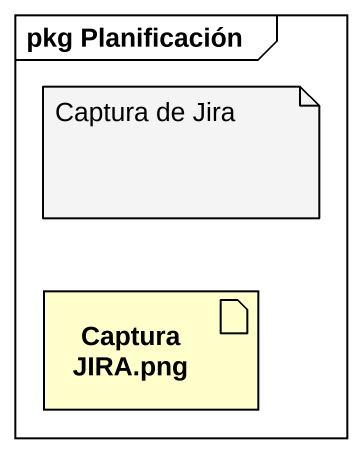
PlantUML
@startuml
mainframe pkg Planificación
artifact "CapturaJIRA.png" as CapturaJIRA_png
note as N1
  Captura de Jira
end note
@enduml
